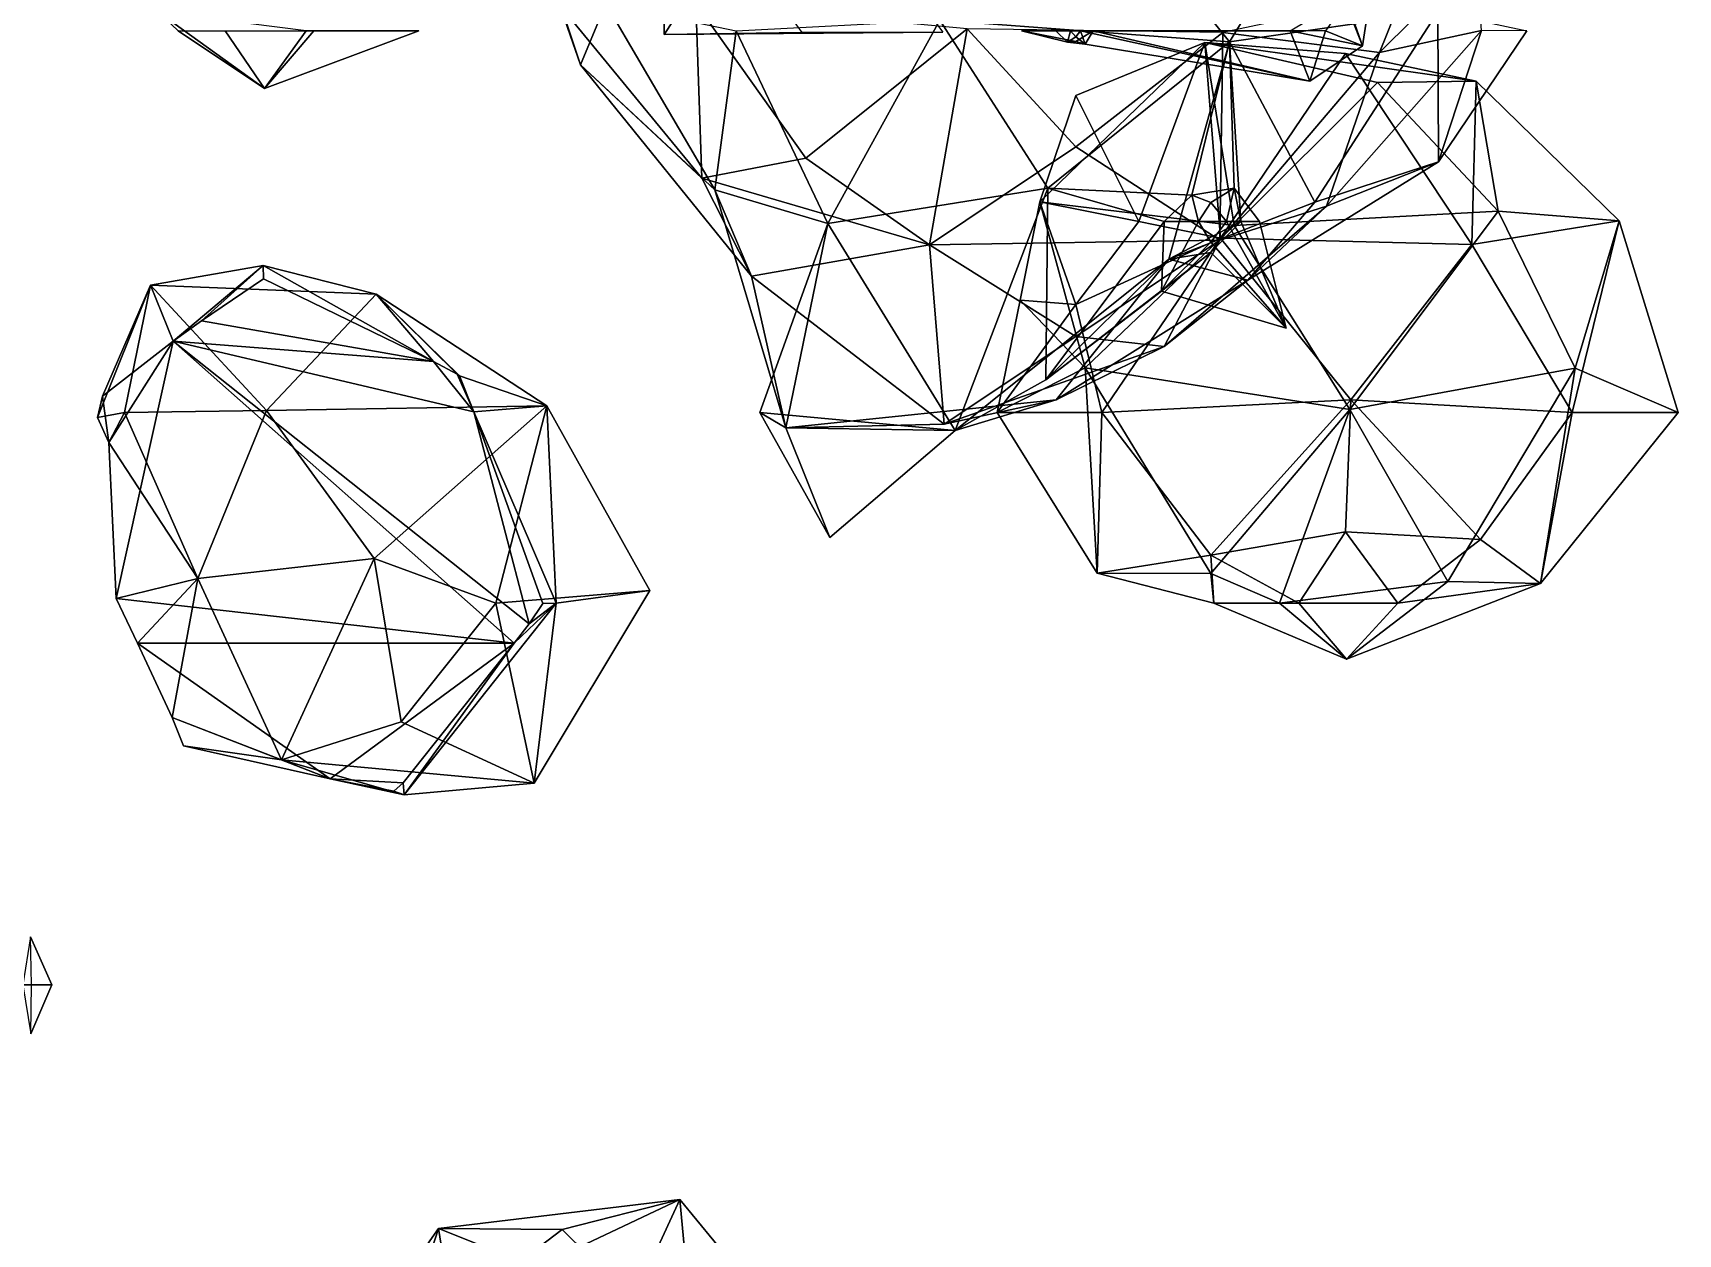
# Model space of a CAD drawing. Extents: x 290083 to 295691, y 4553739 to 4561622.
# Drawn here: x 294371.4 to 294525, y 4558937.1 to 4559049.3 of the extents above; entities that cross this region are included whole.
import ezdxf

# ---------------------------------------------------------------- set-up
doc = ezdxf.new("R2010")
doc.units = 0
doc.layers.add('Au_ppm_Pref_-_0_3', color=7, linetype='CONTINUOUS')

msp = doc.modelspace()

# ---------------------------------------------------------------- linework, layer by layer
at = {"layer": 'Au_ppm_Pref_-_0_3'}
for points in [[(294430.31, 4559049.11, 1835.18), (294430.24, 4559067.09, 1828.89), (294442.43, 4559067.53, 1835.78)], [(294430.31, 4559049.11, 1835.18), (294443.2, 4559049.28, 1828.87), (294430.24, 4559067.09, 1828.89)], [(294430.31, 4559049.11, 1835.18), (294442.43, 4559067.53, 1835.78), (294456.34, 4559049.34, 1835.27)], [(294497.12, 4559047.43, 1899.82), (294506.63, 4559049.48, 1906.26), (294505.25, 4559067.61, 1900.63)], [(294503.5, 4559053.77, 1894.64), (294497.12, 4559047.43, 1899.82), (294505.25, 4559067.61, 1900.63)], [(294424.86, 4559051.97, 1911.58), (294422.51, 4559046.27, 1906.52), (294416.18, 4559065.31, 1908.16)], [(294420.58, 4559051.82, 1901.66), (294416.18, 4559065.31, 1908.16), (294422.51, 4559046.27, 1906.52)], [(294470.23, 4559064.47, 1917.52), (294483.12, 4559048.42, 1919.95), (294456.07, 4559050.46, 1918.91)], [(294470.23, 4559064.47, 1917.52), (294492.95, 4559064.52, 1917.34), (294483.12, 4559048.42, 1919.95)], [(294483.12, 4559048.42, 1919.95), (294492.95, 4559064.52, 1917.34), (294502.56, 4559051.23, 1917.53)], [(294497.12, 4559047.43, 1899.82), (294503.5, 4559053.77, 1894.64), (294482.49, 4559049.3, 1894.04)], [(294420.58, 4559051.82, 1901.66), (294433.82, 4559035.68, 1902.33), (294433.26, 4559052.01, 1896.58)], [(294422.51, 4559046.27, 1906.52), (294433.82, 4559035.68, 1902.33), (294420.58, 4559051.82, 1901.66)], [(294435.05, 4559034.61, 1911.33), (294422.51, 4559046.27, 1906.52), (294424.86, 4559051.97, 1911.58)], [(294435.05, 4559034.61, 1911.33), (294424.86, 4559051.97, 1911.58), (294437.04, 4559049.46, 1915.53)], [(294458.62, 4559049.64, 1895.08), (294433.26, 4559052.01, 1896.58), (294443.55, 4559037.55, 1896.61)], [(294443.55, 4559037.55, 1896.61), (294433.26, 4559052.01, 1896.58), (294433.82, 4559035.68, 1902.33)], [(294495.54, 4559048.06, 1817.47), (294488.77, 4559049.46, 1819.87), (294493.95, 4559052.56, 1818.47)], [(294493.95, 4559052.11, 1816.55), (294492.08, 4559049.46, 1816.55), (294495.54, 4559048.06, 1817.47)], [(294495.54, 4559048.06, 1817.47), (294493.95, 4559052.56, 1818.47), (294496.25, 4559052.72, 1817.43)], [(294496.25, 4559052.72, 1817.43), (294493.95, 4559052.11, 1816.55), (294495.54, 4559048.06, 1817.47)], [(294396.87, 4559049.46, 1898.83), (294383.1, 4559051.19, 1896.42), (294392.98, 4559044.06, 1900.44)], [(294384.92, 4559049.46, 1900.58), (294392.98, 4559044.06, 1900.44), (294383.1, 4559051.19, 1896.42)], [(294437.04, 4559049.46, 1915.53), (294456.07, 4559050.46, 1918.91), (294445.6, 4559031.46, 1918.06)], [(294456.07, 4559050.46, 1918.91), (294466.15, 4559034.77, 1920.67), (294445.6, 4559031.46, 1918.06)], [(294483.12, 4559048.42, 1919.95), (294466.15, 4559034.77, 1920.67), (294456.07, 4559050.46, 1918.91)], [(294502.56, 4559051.23, 1917.53), (294491.09, 4559033.44, 1916.46), (294483.12, 4559048.42, 1919.95)], [(294502.61, 4559037.21, 1912.46), (294491.09, 4559033.44, 1916.46), (294502.56, 4559051.23, 1917.53)], [(294510.88, 4559049.46, 1912.46), (294502.61, 4559037.21, 1912.46), (294502.56, 4559051.23, 1917.53)], [(294384.92, 4559049.46, 1900.58), (294389.31, 4559049.46, 1902.39), (294392.98, 4559044.06, 1900.44)], [(294397.6, 4559049.46, 1902.68), (294392.98, 4559044.06, 1900.44), (294389.31, 4559049.46, 1902.39)], [(294397.6, 4559049.46, 1902.68), (294407.4, 4559049.46, 1900.58), (294392.98, 4559044.06, 1900.44)], [(294407.4, 4559049.46, 1900.58), (294396.87, 4559049.46, 1898.83), (294392.98, 4559044.06, 1900.44)], [(294430.31, 4559049.11, 1835.18), (294456.34, 4559049.34, 1835.27), (294443.2, 4559049.28, 1828.87)], [(294435.05, 4559034.61, 1911.33), (294437.04, 4559049.46, 1915.53), (294445.6, 4559031.46, 1918.06)], [(294458.62, 4559049.64, 1895.08), (294443.55, 4559037.55, 1896.61), (294455.08, 4559029.46, 1899.84)], [(294455.08, 4559029.46, 1899.84), (294468.75, 4559038.63, 1896.97), (294458.62, 4559049.64, 1895.08)], [(294468.75, 4559038.63, 1896.97), (294482.49, 4559049.3, 1894.04), (294458.62, 4559049.64, 1895.08)], [(294470.36, 4559049.46, 1818.19), (294468.75, 4559048.47, 1817.77), (294463.67, 4559049.46, 1819.83)], [(294463.67, 4559049.46, 1819.83), (294468.75, 4559048.47, 1817.77), (294467.99, 4559048.39, 1817.43)], [(294463.67, 4559049.46, 1819.83), (294467.99, 4559048.39, 1817.43), (294466.9, 4559049.46, 1817.43)], [(294466.9, 4559049.46, 1817.43), (294467.99, 4559048.39, 1817.43), (294468.26, 4559049.46, 1817.2)], [(294468.75, 4559048.88, 1817.24), (294468.26, 4559049.46, 1817.2), (294467.99, 4559048.39, 1817.43)], [(294468.75, 4559048.88, 1817.24), (294467.99, 4559048.39, 1817.43), (294469.64, 4559048.21, 1817.43)], [(294468.75, 4559048.88, 1817.24), (294469.19, 4559049.46, 1817.22), (294468.26, 4559049.46, 1817.2)], [(294468.75, 4559048.88, 1817.24), (294469.64, 4559048.21, 1817.43), (294469.19, 4559049.46, 1817.22)], [(294469.64, 4559048.21, 1817.43), (294468.75, 4559048.47, 1817.77), (294470.36, 4559049.46, 1818.19)], [(294482.21, 4559029.92, 1900.45), (294482.49, 4559049.3, 1894.04), (294468.75, 4559038.63, 1896.97)], [(294490.61, 4559044.75, 1817.43), (294492.08, 4559049.46, 1816.55), (294469.19, 4559049.46, 1817.22)], [(294490.61, 4559044.75, 1817.43), (294469.19, 4559049.46, 1817.22), (294469.64, 4559048.21, 1817.43)], [(294490.61, 4559044.75, 1817.43), (294469.64, 4559048.21, 1817.43), (294470.36, 4559049.46, 1818.19)], [(294490.61, 4559044.75, 1817.43), (294470.36, 4559049.46, 1818.19), (294488.77, 4559049.46, 1819.87)], [(294482.49, 4559049.3, 1894.04), (294482.21, 4559029.92, 1900.45), (294497.12, 4559047.43, 1899.82)], [(294490.61, 4559044.75, 1817.43), (294488.77, 4559049.46, 1819.87), (294495.54, 4559048.06, 1817.47)], [(294490.61, 4559044.75, 1817.43), (294495.54, 4559048.06, 1817.47), (294492.08, 4559049.46, 1816.55)], [(294492.15, 4559033.08, 1905.99), (294502.61, 4559037.21, 1912.46), (294506.63, 4559049.48, 1906.26)], [(294492.15, 4559033.08, 1905.99), (294506.63, 4559049.48, 1906.26), (294497.12, 4559047.43, 1899.82)], [(294502.61, 4559037.21, 1912.46), (294510.88, 4559049.46, 1912.46), (294506.63, 4559049.48, 1906.26)], [(294480.79, 4559048.36, 1847.13), (294483.55, 4559031.27, 1852.34), (294465.39, 4559033.48, 1847.16)], [(294480.79, 4559048.36, 1847.13), (294465.39, 4559033.48, 1847.16), (294468.75, 4559043.42, 1843.2)], [(294479.6, 4559034.12, 1924.34), (294466.15, 4559034.77, 1920.67), (294483.12, 4559048.42, 1919.95)], [(294469.64, 4559048.21, 1817.43), (294467.99, 4559048.39, 1817.43), (294468.75, 4559048.47, 1817.77)], [(294480.79, 4559048.36, 1847.13), (294468.75, 4559043.42, 1843.2), (294474.64, 4559031.65, 1844.35)], [(294480.79, 4559048.36, 1847.13), (294474.64, 4559031.65, 1844.35), (294482.28, 4559030.1, 1842.15)], [(294484.17, 4559031.65, 1923.01), (294483.12, 4559048.42, 1919.95), (294477.44, 4559028.12, 1918.4)], [(294483.12, 4559048.42, 1919.95), (294491.09, 4559033.44, 1916.46), (294477.44, 4559028.12, 1918.4)], [(294483.55, 4559034.76, 1924.34), (294479.6, 4559034.12, 1924.34), (294483.12, 4559048.42, 1919.95)], [(294506.13, 4559044.76, 1848.5), (294496.93, 4559044.64, 1852.86), (294480.79, 4559048.36, 1847.13)], [(294506.13, 4559044.76, 1848.5), (294480.79, 4559048.36, 1847.13), (294493.95, 4559047.35, 1841.89)], [(294496.93, 4559044.64, 1852.86), (294483.55, 4559031.27, 1852.34), (294480.79, 4559048.36, 1847.13)], [(294480.79, 4559048.36, 1847.13), (294482.28, 4559030.1, 1842.15), (294493.95, 4559047.35, 1841.89)], [(294492.15, 4559033.08, 1905.99), (294497.12, 4559047.43, 1899.82), (294482.21, 4559029.92, 1900.45)], [(294493.95, 4559047.35, 1841.89), (294482.28, 4559030.1, 1842.15), (294505.73, 4559029.49, 1842.29)], [(294483.55, 4559034.76, 1924.34), (294483.12, 4559048.42, 1919.95), (294484.17, 4559031.65, 1923.01)], [(294506.13, 4559044.76, 1848.5), (294493.95, 4559047.35, 1841.89), (294505.73, 4559029.49, 1842.29)], [(294435.05, 4559034.61, 1911.33), (294438.48, 4559026.53, 1905.8), (294422.51, 4559046.27, 1906.52)], [(294433.82, 4559035.68, 1902.33), (294422.51, 4559046.27, 1906.52), (294438.48, 4559026.53, 1905.8)], [(294508.2, 4559032.61, 1853.77), (294483.55, 4559031.27, 1852.34), (294496.93, 4559044.64, 1852.86)], [(294506.13, 4559044.76, 1848.5), (294508.2, 4559032.61, 1853.77), (294496.93, 4559044.64, 1852.86)], [(294506.13, 4559044.76, 1848.5), (294505.73, 4559029.49, 1842.29), (294519.49, 4559031.72, 1847.17)], [(294506.13, 4559044.76, 1848.5), (294519.49, 4559031.72, 1847.17), (294508.2, 4559032.61, 1853.77)], [(294468.75, 4559043.42, 1843.2), (294465.39, 4559033.48, 1847.16), (294474.64, 4559031.65, 1844.35)], [(294482.21, 4559029.92, 1900.45), (294468.75, 4559038.63, 1896.97), (294455.08, 4559029.46, 1899.84)], [(294433.82, 4559035.68, 1902.33), (294455.08, 4559029.46, 1899.84), (294443.55, 4559037.55, 1896.61)], [(294491.09, 4559033.44, 1916.46), (294502.61, 4559037.21, 1912.46), (294484.82, 4559026.18, 1912.42)], [(294484.82, 4559026.18, 1912.42), (294502.61, 4559037.21, 1912.46), (294492.15, 4559033.08, 1905.99)], [(294438.48, 4559026.53, 1905.8), (294455.08, 4559029.46, 1899.84), (294433.82, 4559035.68, 1902.33)], [(294466.15, 4559034.77, 1920.67), (294457.48, 4559012.13, 1918.95), (294445.6, 4559031.46, 1918.06)], [(294465.96, 4559016.87, 1922.01), (294457.48, 4559012.13, 1918.95), (294466.15, 4559034.77, 1920.67)], [(294477, 4559031.65, 1924.34), (294465.96, 4559016.87, 1922.01), (294466.15, 4559034.77, 1920.67)], [(294479.6, 4559034.12, 1924.34), (294477, 4559031.65, 1924.34), (294466.15, 4559034.77, 1920.67)], [(294483.55, 4559034.76, 1924.34), (294481.35, 4559033.41, 1924.93), (294479.6, 4559034.12, 1924.34)], [(294483.55, 4559034.76, 1924.34), (294482.83, 4559031.65, 1925.04), (294481.35, 4559033.41, 1924.93)], [(294483.55, 4559034.76, 1924.34), (294485.91, 4559031.65, 1924.34), (294482.83, 4559031.65, 1925.04)], [(294483.55, 4559034.76, 1924.34), (294484.17, 4559031.65, 1923.01), (294485.91, 4559031.65, 1924.34)], [(294441.67, 4559012.38, 1912), (294435.05, 4559034.61, 1911.33), (294445.6, 4559031.46, 1918.06)], [(294435.05, 4559034.61, 1911.33), (294441.67, 4559012.38, 1912), (294438.48, 4559026.53, 1905.8)], [(294463.56, 4559024.31, 1847.13), (294465.39, 4559033.48, 1847.16), (294469.63, 4559017.99, 1851.27)], [(294463.56, 4559024.31, 1847.13), (294468.75, 4559023.89, 1844.54), (294465.39, 4559033.48, 1847.16)], [(294469.63, 4559017.99, 1851.27), (294465.39, 4559033.48, 1847.16), (294483.55, 4559031.27, 1852.34)], [(294474.64, 4559031.65, 1844.35), (294465.39, 4559033.48, 1847.16), (294468.75, 4559023.89, 1844.54)], [(294477, 4559031.65, 1924.34), (294479.6, 4559034.12, 1924.34), (294480.21, 4559031.65, 1924.88)], [(294491.09, 4559033.44, 1916.46), (294484.82, 4559026.18, 1912.42), (294477.44, 4559028.12, 1918.4)], [(294479.6, 4559034.12, 1924.34), (294481.35, 4559033.41, 1924.93), (294480.21, 4559031.65, 1924.88)], [(294482.83, 4559031.65, 1925.04), (294480.21, 4559031.65, 1924.88), (294481.35, 4559033.41, 1924.93)], [(294477, 4559031.65, 1924.34), (294476.75, 4559025.15, 1924.34), (294465.96, 4559016.87, 1922.01)], [(294468.75, 4559023.89, 1844.54), (294482.28, 4559030.1, 1842.15), (294474.64, 4559031.65, 1844.35)], [(294476.75, 4559025.15, 1924.34), (294477, 4559031.65, 1924.34), (294480.21, 4559031.65, 1924.88)], [(294476.75, 4559025.15, 1924.34), (294480.21, 4559031.65, 1924.88), (294481.35, 4559029.73, 1924.98)], [(294476.99, 4559019.99, 1906.52), (294484.82, 4559026.18, 1912.42), (294492.15, 4559033.08, 1905.99)], [(294492.15, 4559033.08, 1905.99), (294482.21, 4559029.92, 1900.45), (294476.99, 4559019.99, 1906.52)], [(294481.35, 4559028.74, 1923.37), (294484.17, 4559031.65, 1923.01), (294477.44, 4559028.12, 1918.4)], [(294481.35, 4559029.73, 1924.98), (294480.21, 4559031.65, 1924.88), (294482.83, 4559031.65, 1925.04)], [(294488.39, 4559021.68, 1924.34), (294481.35, 4559029.73, 1924.98), (294482.83, 4559031.65, 1925.04)], [(294488.39, 4559021.68, 1924.34), (294484.17, 4559031.65, 1923.01), (294481.35, 4559028.74, 1923.37)], [(294485.91, 4559031.65, 1924.34), (294488.39, 4559021.68, 1924.34), (294482.83, 4559031.65, 1925.04)], [(294508.2, 4559032.61, 1853.77), (294494.35, 4559014.09, 1852.89), (294483.55, 4559031.27, 1852.34)], [(294488.39, 4559021.68, 1924.34), (294485.91, 4559031.65, 1924.34), (294484.17, 4559031.65, 1923.01)], [(294515.39, 4559017.96, 1852.67), (294494.35, 4559014.09, 1852.89), (294508.2, 4559032.61, 1853.77)], [(294505.73, 4559029.49, 1842.29), (294515.11, 4559013.83, 1843.09), (294519.49, 4559031.72, 1847.17)], [(294515.39, 4559017.96, 1852.67), (294508.2, 4559032.61, 1853.77), (294519.49, 4559031.72, 1847.17)], [(294515.11, 4559013.83, 1843.09), (294525, 4559013.83, 1847.13), (294519.49, 4559031.72, 1847.17)], [(294525, 4559013.83, 1847.13), (294515.39, 4559017.96, 1852.67), (294519.49, 4559031.72, 1847.17)], [(294457.48, 4559012.13, 1918.95), (294439.23, 4559013.83, 1917.14), (294445.6, 4559031.46, 1918.06)], [(294441.67, 4559012.38, 1912), (294445.6, 4559031.46, 1918.06), (294439.23, 4559013.83, 1917.14)], [(294468.75, 4559023.89, 1844.54), (294471.18, 4559013.83, 1842.34), (294482.28, 4559030.1, 1842.15)], [(294483.55, 4559031.27, 1852.34), (294494.35, 4559014.09, 1852.89), (294469.63, 4559017.99, 1851.27)], [(294482.28, 4559030.1, 1842.15), (294471.18, 4559013.83, 1842.34), (294494.44, 4559015, 1842.73)], [(294505.73, 4559029.49, 1842.29), (294482.28, 4559030.1, 1842.15), (294494.44, 4559015, 1842.73)], [(294455.08, 4559029.46, 1899.84), (294438.48, 4559026.53, 1905.8), (294456.45, 4559012.74, 1906.42)], [(294468.75, 4559020.92, 1902.95), (294482.21, 4559029.92, 1900.45), (294455.08, 4559029.46, 1899.84)], [(294468.75, 4559020.92, 1902.95), (294455.08, 4559029.46, 1899.84), (294456.45, 4559012.74, 1906.42)], [(294481.35, 4559028.74, 1923.37), (294477.44, 4559028.12, 1918.4), (294465.96, 4559016.87, 1922.01)], [(294481.35, 4559028.74, 1923.37), (294465.96, 4559016.87, 1922.01), (294476.75, 4559025.15, 1924.34)], [(294468.75, 4559020.92, 1902.95), (294476.99, 4559019.99, 1906.52), (294482.21, 4559029.92, 1900.45)], [(294488.39, 4559021.68, 1924.34), (294476.75, 4559025.15, 1924.34), (294481.35, 4559029.73, 1924.98)], [(294476.75, 4559025.15, 1924.34), (294488.39, 4559021.68, 1924.34), (294481.35, 4559028.74, 1923.37)], [(294505.73, 4559029.49, 1842.29), (294494.44, 4559015, 1842.73), (294515.11, 4559013.83, 1843.09)], [(294382.34, 4559025.7, 1925.48), (294392.86, 4559027.55, 1929.89), (294384.47, 4559020.48, 1929.72)], [(294382.34, 4559025.7, 1925.48), (294403.41, 4559024.87, 1925.5), (294392.86, 4559027.55, 1929.89)], [(294387.1, 4559022.36, 1929.97), (294384.47, 4559020.48, 1929.72), (294392.86, 4559027.55, 1929.89)], [(294392.86, 4559027.55, 1929.89), (294392.89, 4559026.29, 1930.51), (294387.1, 4559022.36, 1929.97)], [(294392.89, 4559026.29, 1930.51), (294392.86, 4559027.55, 1929.89), (294408.76, 4559018.59, 1931.34)], [(294408.76, 4559018.59, 1931.34), (294392.86, 4559027.55, 1929.89), (294403.41, 4559024.87, 1925.5)], [(294477.44, 4559028.12, 1918.4), (294457.48, 4559012.13, 1918.95), (294465.96, 4559016.87, 1922.01)], [(294466.91, 4559015.01, 1912.42), (294457.48, 4559012.13, 1918.95), (294477.44, 4559028.12, 1918.4)], [(294466.91, 4559015.01, 1912.42), (294477.44, 4559028.12, 1918.4), (294484.82, 4559026.18, 1912.42)], [(294377.86, 4559015.33, 1929.35), (294377.38, 4559013.34, 1929.3), (294382.34, 4559025.7, 1925.48)], [(294382.34, 4559025.7, 1925.48), (294377.38, 4559013.34, 1929.3), (294379.9, 4559013.83, 1924.34)], [(294384.47, 4559020.48, 1929.72), (294377.86, 4559015.33, 1929.35), (294382.34, 4559025.7, 1925.48)], [(294382.34, 4559025.7, 1925.48), (294379.9, 4559013.83, 1924.34), (294393.16, 4559014.01, 1921.59)], [(294403.41, 4559024.87, 1925.5), (294382.34, 4559025.7, 1925.48), (294393.16, 4559014.01, 1921.59)], [(294408.76, 4559018.59, 1931.34), (294387.1, 4559022.36, 1929.97), (294392.89, 4559026.29, 1930.51)], [(294441.67, 4559012.38, 1912), (294456.45, 4559012.74, 1906.42), (294438.48, 4559026.53, 1905.8)], [(294466.91, 4559015.01, 1912.42), (294484.82, 4559026.18, 1912.42), (294476.99, 4559019.99, 1906.52)], [(294403.41, 4559024.87, 1925.5), (294393.16, 4559014.01, 1921.59), (294419.34, 4559014.43, 1923.79)], [(294408.76, 4559018.59, 1931.34), (294403.41, 4559024.87, 1925.5), (294410.97, 4559017.4, 1931.46)], [(294410.97, 4559017.4, 1931.46), (294403.41, 4559024.87, 1925.5), (294411.2, 4559017.23, 1931.47)], [(294403.41, 4559024.87, 1925.5), (294419.34, 4559014.43, 1923.79), (294411.2, 4559017.23, 1931.47)], [(294461.42, 4559013.83, 1847.13), (294463.56, 4559024.31, 1847.13), (294469.63, 4559017.99, 1851.27)], [(294468.75, 4559023.89, 1844.54), (294463.56, 4559024.31, 1847.13), (294461.42, 4559013.83, 1847.13)], [(294468.75, 4559023.89, 1844.54), (294461.42, 4559013.83, 1847.13), (294471.18, 4559013.83, 1842.34)], [(294384.47, 4559020.48, 1929.72), (294387.1, 4559022.36, 1929.97), (294408.76, 4559018.59, 1931.34)], [(294476.99, 4559019.99, 1906.52), (294468.75, 4559020.92, 1902.95), (294456.45, 4559012.74, 1906.42)], [(294378.44, 4559011.01, 1929.33), (294377.86, 4559015.33, 1929.35), (294384.47, 4559020.48, 1929.72)], [(294384.47, 4559020.48, 1929.72), (294379.12, 4558996.46, 1929.22), (294378.44, 4559011.01, 1929.33)], [(294416.31, 4558992.28, 1931.01), (294379.12, 4558996.46, 1929.22), (294384.47, 4559020.48, 1929.72)], [(294416.31, 4558992.28, 1931.01), (294384.47, 4559020.48, 1929.72), (294417.71, 4558994.1, 1931.1)], [(294384.47, 4559020.48, 1929.72), (294408.76, 4559018.59, 1931.34), (294412.55, 4559013.89, 1931.44)], [(294417.71, 4558994.1, 1931.1), (294384.47, 4559020.48, 1929.72), (294412.55, 4559013.89, 1931.44)], [(294466.91, 4559015.01, 1912.42), (294476.99, 4559019.99, 1906.52), (294456.45, 4559012.74, 1906.42)], [(294412.55, 4559013.89, 1931.44), (294408.76, 4559018.59, 1931.34), (294410.97, 4559017.4, 1931.46)], [(294470.74, 4558998.83, 1847.13), (294461.42, 4559013.83, 1847.13), (294469.63, 4559017.99, 1851.27)], [(294470.74, 4558998.83, 1847.13), (294469.63, 4559017.99, 1851.27), (294481.35, 4558998.8, 1852.14)], [(294494.35, 4559014.09, 1852.89), (294481.35, 4558998.8, 1852.14), (294469.63, 4559017.99, 1851.27)], [(294494.35, 4559014.09, 1852.89), (294515.39, 4559017.96, 1852.67), (294503.5, 4558998.05, 1850.96)], [(294512.15, 4558997.86, 1847.13), (294503.5, 4558998.05, 1850.96), (294515.39, 4559017.96, 1852.67)], [(294525, 4559013.83, 1847.13), (294512.15, 4558997.86, 1847.13), (294515.39, 4559017.96, 1852.67)], [(294412.55, 4559013.89, 1931.44), (294410.97, 4559017.4, 1931.46), (294411.2, 4559017.23, 1931.47)], [(294411.2, 4559017.23, 1931.47), (294419.34, 4559014.43, 1923.79), (294412.55, 4559013.89, 1931.44)], [(294378.44, 4559011.01, 1929.33), (294377.38, 4559013.34, 1929.3), (294377.86, 4559015.33, 1929.35)], [(294441.67, 4559012.38, 1912), (294457.48, 4559012.13, 1918.95), (294466.91, 4559015.01, 1912.42)], [(294466.91, 4559015.01, 1912.42), (294456.45, 4559012.74, 1906.42), (294441.67, 4559012.38, 1912)], [(294494.44, 4559015, 1842.73), (294471.18, 4559013.83, 1842.34), (294481.35, 4559000.51, 1842.69)], [(294481.35, 4559000.51, 1842.69), (294493.95, 4559002.67, 1844.91), (294494.44, 4559015, 1842.73)], [(294506.55, 4559001.96, 1843.17), (294494.44, 4559015, 1842.73), (294493.95, 4559002.67, 1844.91)], [(294515.11, 4559013.83, 1843.09), (294494.44, 4559015, 1842.73), (294506.55, 4559001.96, 1843.17)], [(294377.38, 4559013.34, 1929.3), (294378.44, 4559011.01, 1929.33), (294379.9, 4559013.83, 1924.34)], [(294378.44, 4559011.01, 1929.33), (294386.77, 4558998.32, 1924.89), (294379.9, 4559013.83, 1924.34)], [(294379.9, 4559013.83, 1924.34), (294386.77, 4558998.32, 1924.89), (294393.16, 4559014.01, 1921.59)], [(294403.23, 4559000.18, 1921.76), (294393.16, 4559014.01, 1921.59), (294386.77, 4558998.32, 1924.89)], [(294403.23, 4559000.18, 1921.76), (294419.34, 4559014.43, 1923.79), (294393.16, 4559014.01, 1921.59)], [(294403.23, 4559000.18, 1921.76), (294414.6, 4558996.01, 1920.17), (294419.34, 4559014.43, 1923.79)], [(294419.34, 4559014.43, 1923.79), (294420.21, 4558996, 1930.81), (294412.55, 4559013.89, 1931.44)], [(294417.71, 4558994.1, 1931.1), (294412.55, 4559013.89, 1931.44), (294418.99, 4558995.99, 1931.25)], [(294412.55, 4559013.89, 1931.44), (294420.21, 4558996, 1930.81), (294418.99, 4558995.99, 1931.25)], [(294419.34, 4559014.43, 1923.79), (294414.6, 4558996.01, 1920.17), (294428.96, 4558997.19, 1924.67)], [(294428.96, 4558997.19, 1924.67), (294420.21, 4558996, 1930.81), (294419.34, 4559014.43, 1923.79)], [(294457.48, 4559012.13, 1918.95), (294445.77, 4559002.15, 1917.4), (294439.23, 4559013.83, 1917.14)], [(294439.23, 4559013.83, 1917.14), (294445.77, 4559002.15, 1917.4), (294441.67, 4559012.38, 1912)], [(294470.74, 4558998.83, 1847.13), (294471.18, 4559013.83, 1842.34), (294461.42, 4559013.83, 1847.13)], [(294470.74, 4558998.83, 1847.13), (294481.35, 4559000.51, 1842.69), (294471.18, 4559013.83, 1842.34)], [(294494.35, 4559014.09, 1852.89), (294487.77, 4558996.01, 1850.04), (294481.35, 4558998.8, 1852.14)], [(294494.35, 4559014.09, 1852.89), (294503.5, 4558998.05, 1850.96), (294487.77, 4558996.01, 1850.04)], [(294512.15, 4558997.86, 1847.13), (294515.11, 4559013.83, 1843.09), (294506.55, 4559001.96, 1843.17)], [(294512.15, 4558997.86, 1847.13), (294525, 4559013.83, 1847.13), (294515.11, 4559013.83, 1843.09)], [(294445.77, 4559002.15, 1917.4), (294457.48, 4559012.13, 1918.95), (294441.67, 4559012.38, 1912)], [(294386.77, 4558998.32, 1924.89), (294378.44, 4559011.01, 1929.33), (294379.12, 4558996.46, 1929.22)], [(294481.35, 4559000.51, 1842.69), (294489.59, 4558996.01, 1845.07), (294493.95, 4559002.67, 1844.91)], [(294493.95, 4559002.67, 1844.91), (294489.59, 4558996.01, 1845.07), (294498.83, 4558996.01, 1844.83)], [(294506.55, 4559001.96, 1843.17), (294493.95, 4559002.67, 1844.91), (294498.83, 4558996.01, 1844.83)], [(294512.15, 4558997.86, 1847.13), (294506.55, 4559001.96, 1843.17), (294498.83, 4558996.01, 1844.83)], [(294403.23, 4559000.18, 1921.76), (294386.77, 4558998.32, 1924.89), (294394.56, 4558981.39, 1924.74)], [(294403.23, 4559000.18, 1921.76), (294394.56, 4558981.39, 1924.74), (294405.75, 4558984.92, 1920.64)], [(294403.23, 4559000.18, 1921.76), (294405.75, 4558984.92, 1920.64), (294414.6, 4558996.01, 1920.17)], [(294481.65, 4558996.01, 1847.13), (294481.35, 4559000.51, 1842.69), (294470.74, 4558998.83, 1847.13)], [(294481.65, 4558996.01, 1847.13), (294489.59, 4558996.01, 1845.07), (294481.35, 4559000.51, 1842.69)], [(294386.77, 4558998.32, 1924.89), (294379.12, 4558996.46, 1929.22), (294381.13, 4558992.28, 1929.28)], [(294384.35, 4558985.34, 1929.43), (294386.77, 4558998.32, 1924.89), (294381.13, 4558992.28, 1929.28)], [(294394.56, 4558981.39, 1924.74), (294386.77, 4558998.32, 1924.89), (294384.35, 4558985.34, 1929.43)], [(294481.65, 4558996.01, 1847.13), (294470.74, 4558998.83, 1847.13), (294481.35, 4558998.8, 1852.14)], [(294481.65, 4558996.01, 1847.13), (294481.35, 4558998.8, 1852.14), (294487.77, 4558996.01, 1850.04)], [(294487.77, 4558996.01, 1850.04), (294503.5, 4558998.05, 1850.96), (294494.02, 4558990.8, 1847.13)], [(294512.15, 4558997.86, 1847.13), (294494.02, 4558990.8, 1847.13), (294503.5, 4558998.05, 1850.96)], [(294494.02, 4558990.8, 1847.13), (294512.15, 4558997.86, 1847.13), (294498.83, 4558996.01, 1844.83)], [(294381.13, 4558992.28, 1929.28), (294379.12, 4558996.46, 1929.22), (294416.31, 4558992.28, 1931.01)], [(294418.18, 4558979.2, 1924.6), (294428.96, 4558997.19, 1924.67), (294414.6, 4558996.01, 1920.17)], [(294418.18, 4558979.2, 1924.6), (294420.21, 4558996, 1930.81), (294428.96, 4558997.19, 1924.67)], [(294418.18, 4558979.2, 1924.6), (294414.6, 4558996.01, 1920.17), (294405.75, 4558984.92, 1920.64)], [(294406.03, 4558978.12, 1930.1), (294416.31, 4558992.28, 1931.01), (294420.21, 4558996, 1930.81)], [(294418.18, 4558979.2, 1924.6), (294406.03, 4558978.12, 1930.1), (294420.21, 4558996, 1930.81)], [(294416.31, 4558992.28, 1931.01), (294417.71, 4558994.1, 1931.1), (294420.21, 4558996, 1930.81)], [(294417.71, 4558994.1, 1931.1), (294418.99, 4558995.99, 1931.25), (294420.21, 4558996, 1930.81)], [(294481.65, 4558996.01, 1847.13), (294487.77, 4558996.01, 1850.04), (294494.02, 4558990.8, 1847.13)], [(294481.65, 4558996.01, 1847.13), (294494.02, 4558990.8, 1847.13), (294489.59, 4558996.01, 1845.07)], [(294498.83, 4558996.01, 1844.83), (294489.59, 4558996.01, 1845.07), (294494.02, 4558990.8, 1847.13)], [(294381.13, 4558992.28, 1929.28), (294399.12, 4558979.62, 1930.15), (294384.35, 4558985.34, 1929.43)], [(294416.31, 4558992.28, 1931.01), (294399.12, 4558979.62, 1930.15), (294381.13, 4558992.28, 1929.28)], [(294405.95, 4558979.23, 1930.49), (294399.12, 4558979.62, 1930.15), (294416.31, 4558992.28, 1931.01)], [(294406.03, 4558978.12, 1930.1), (294405.95, 4558979.23, 1930.49), (294416.31, 4558992.28, 1931.01)], [(294399.12, 4558979.62, 1930.15), (294385.43, 4558982.7, 1929.48), (294384.35, 4558985.34, 1929.43)], [(294394.56, 4558981.39, 1924.74), (294384.35, 4558985.34, 1929.43), (294385.43, 4558982.7, 1929.48)], [(294394.56, 4558981.39, 1924.74), (294418.18, 4558979.2, 1924.6), (294405.75, 4558984.92, 1920.64)], [(294394.56, 4558981.39, 1924.74), (294385.43, 4558982.7, 1929.48), (294399.12, 4558979.62, 1930.15)], [(294399.12, 4558979.62, 1930.15), (294406.03, 4558978.12, 1930.1), (294394.56, 4558981.39, 1924.74)], [(294418.18, 4558979.2, 1924.6), (294394.56, 4558981.39, 1924.74), (294406.03, 4558978.12, 1930.1)], [(294405.95, 4558979.23, 1930.49), (294405.07, 4558978.45, 1930.45), (294399.12, 4558979.62, 1930.15)], [(294399.12, 4558979.62, 1930.15), (294405.07, 4558978.45, 1930.45), (294406.03, 4558978.12, 1930.1)], [(294406.03, 4558978.12, 1930.1), (294405.07, 4558978.45, 1930.45), (294405.95, 4558979.23, 1930.49)], [(294373.13, 4558960.37, 1775.86), (294371.12, 4558964.85, 1775.86), (294370.42, 4558960.37, 1774.7)], [(294371.12, 4558964.85, 1775.86), (294373.13, 4558960.37, 1775.86), (294371.22, 4558960.37, 1777.4)], [(294371.18, 4558955.81, 1775.86), (294373.13, 4558960.37, 1775.86), (294370.42, 4558960.37, 1774.7)], [(294373.13, 4558960.37, 1775.86), (294371.18, 4558955.81, 1775.86), (294371.22, 4558960.37, 1777.4)], [(294431.76, 4558940.33, 1811.7), (294420.77, 4558937.54, 1816.9), (294409.23, 4558937.64, 1811.49)], [(294431.76, 4558940.33, 1811.7), (294409.23, 4558937.64, 1811.49), (294418.35, 4558934, 1808.41)], [(294424.59, 4558924.74, 1808.55), (294431.76, 4558940.33, 1811.7), (294418.35, 4558934, 1808.41)], [(294433.19, 4558925.32, 1818.77), (294420.77, 4558937.54, 1816.9), (294431.76, 4558940.33, 1811.7)], [(294424.59, 4558924.74, 1808.55), (294444.47, 4558924.89, 1811.46), (294431.76, 4558940.33, 1811.7)], [(294444.47, 4558924.89, 1811.46), (294433.19, 4558925.32, 1818.77), (294431.76, 4558940.33, 1811.7)], [(294400.2, 4558924.74, 1811.49), (294409.23, 4558937.64, 1811.49), (294405.43, 4558925.87, 1817.6)], [(294409.23, 4558937.64, 1811.49), (294400.2, 4558924.74, 1811.49), (294411.29, 4558924.74, 1808.17)], [(294409.23, 4558937.64, 1811.49), (294420.77, 4558937.54, 1816.9), (294405.43, 4558925.87, 1817.6)], [(294420.77, 4558937.54, 1816.9), (294433.19, 4558925.32, 1818.77), (294405.43, 4558925.87, 1817.6)], [(294409.23, 4558937.64, 1811.49), (294411.29, 4558924.74, 1808.17), (294418.35, 4558934, 1808.41)]]:
    msp.add_3dface(points, dxfattribs=at)

doc.saveas('drawing.dxf')
